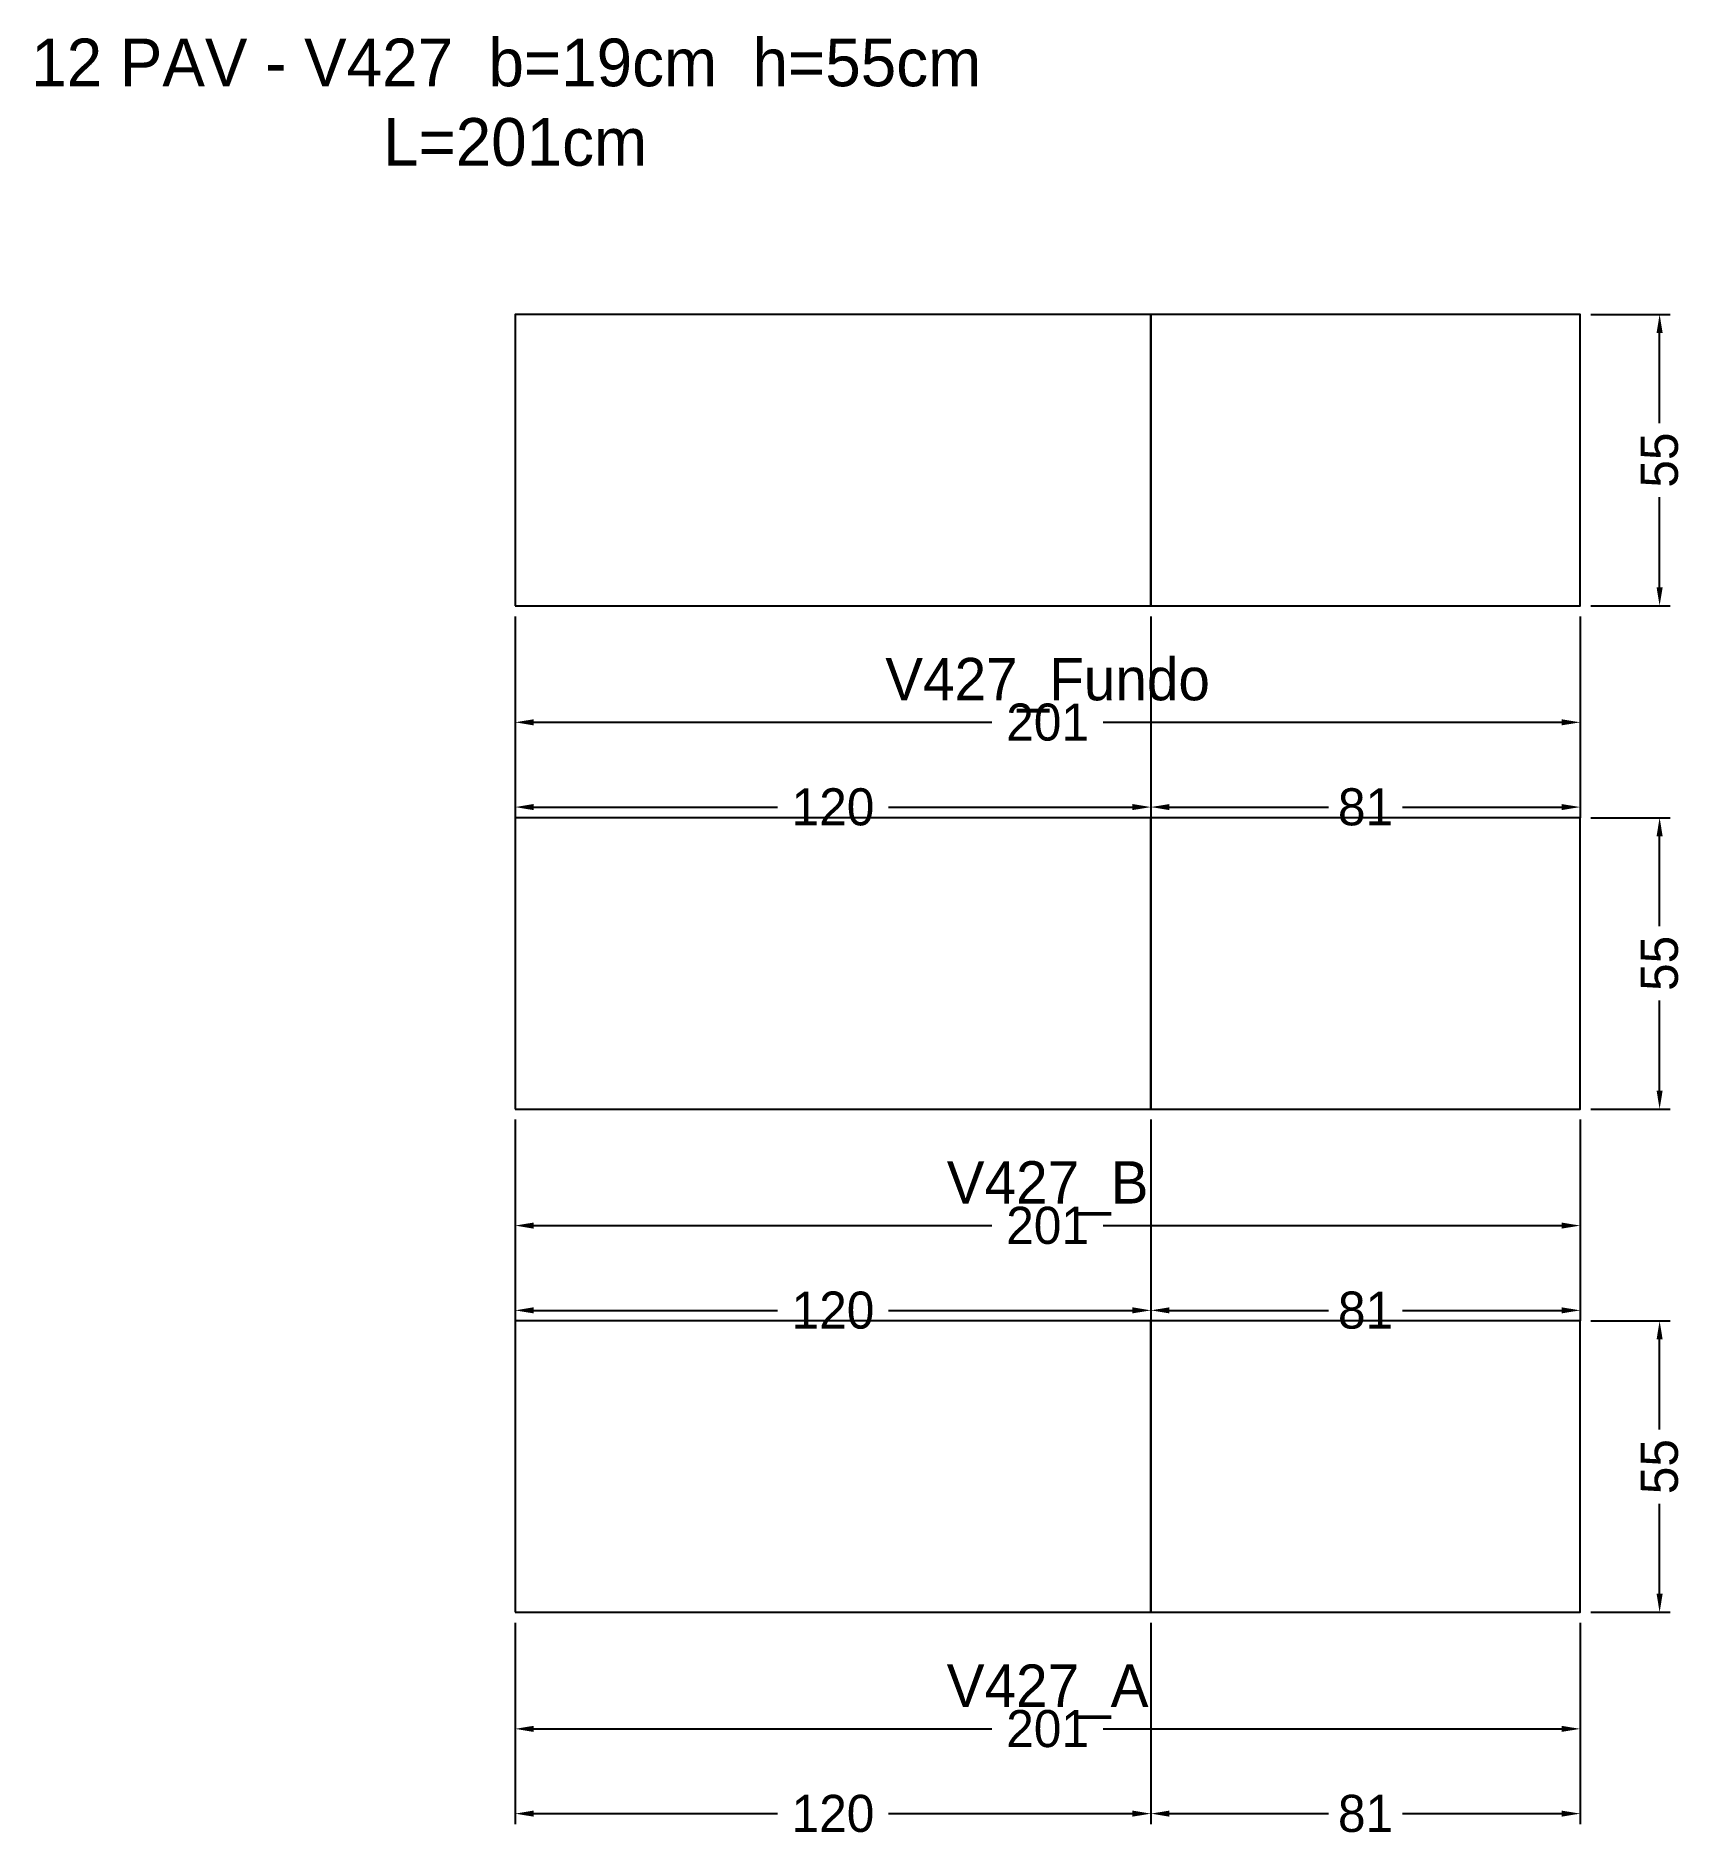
# Model space of a CAD drawing. Header units: metres. Extents: x -90 to 221, y -43 to 298.
import ezdxf

# ---------------------------------------------------------------- set-up
doc = ezdxf.new("R2010")
doc.units = ezdxf.units.M
for name, color, linetype in [('COTA', 3, 'Continuous'), ('NOMENCLATURA', 2, 'Continuous'), ('Paineis', 7, 'Continuous'), ('Texto Secao', 2, 'Continuous')]:
    doc.layers.add(name, color=color, linetype=linetype)
doc.dimstyles.new('COTA_VIG', dxfattribs={"dimtxt": 7, "dimasz": 3.5, "dimexe": 2, "dimexo": 2, "dimgap": 1.5, "dimtad": 1, "dimdec": 1, "dimcen": 2.5, "dimclrd": 3, "dimclre": 3, "dimclrt": 3, "dimazin": 3, "dimtfac": 1, "dimtmove": 0, "dimatfit": 3})

# ---------------------------------------------------------------- blocks, each defined once
blk = doc.blocks.new('_CLOSEDFILLED')
at = {"color": 0, "linetype": 'BYBLOCK'}
blk.add_solid([(-1, 0.164), (0, 0), (-1, -0.164)], dxfattribs=at)
blk = doc.blocks.new('*D1')
at = {"color": 3}
for p, q in [((0, -2), (0, -24)), ((201, -2), (201, -24)), ((3.5, -22), (90, -22)), ((111, -22), (197.5, -22))]:
    blk.add_line(p, q, dxfattribs=at)
at = {"layer": 'Defpoints'}
for p in [(0, 0), (201, 0), (0, -22)]:
    blk.add_point(p, dxfattribs=at)
at = {"layer": 'COTA', "color": 3, "xscale": 3.5, "yscale": 3.5, "rotation": 180}
blk.add_blockref('_CLOSEDFILLED', (0, -22), dxfattribs=at)
at = {"layer": 'COTA', "color": 3, "xscale": 3.5, "yscale": 3.5}
blk.add_blockref('_CLOSEDFILLED', (201, -22), dxfattribs=at)
at = {"layer": 'COTA', "color": 3, "insert": (100.5, -22), "char_height": 7, "attachment_point": 5}
blk.add_mtext('201', dxfattribs=at)
blk = doc.blocks.new('*D2')
at = {"color": 3}
for p, q in [((0, -2), (0, -40)), ((120, -2), (120, -40)), ((3.5, -38), (49.5, -38)), ((70.5, -38), (116.5, -38))]:
    blk.add_line(p, q, dxfattribs=at)
at = {"layer": 'Defpoints'}
for p in [(0, 0), (120, 0), (0, -38)]:
    blk.add_point(p, dxfattribs=at)
at = {"layer": 'COTA', "color": 3, "xscale": 3.5, "yscale": 3.5, "rotation": 180}
blk.add_blockref('_CLOSEDFILLED', (0, -38), dxfattribs=at)
at = {"layer": 'COTA', "color": 3, "xscale": 3.5, "yscale": 3.5}
blk.add_blockref('_CLOSEDFILLED', (120, -38), dxfattribs=at)
at = {"layer": 'COTA', "color": 3, "insert": (60, -38), "char_height": 7, "attachment_point": 5}
blk.add_mtext('120', dxfattribs=at)
blk = doc.blocks.new('*D3')
at = {"color": 3}
for p, q in [((120, -2), (120, -40)), ((201, -2), (201, -40)), ((123.5, -38), (153.5, -38)), ((167.5, -38), (197.5, -38))]:
    blk.add_line(p, q, dxfattribs=at)
at = {"layer": 'Defpoints'}
for p in [(120, 0), (201, 0), (120, -38)]:
    blk.add_point(p, dxfattribs=at)
at = {"layer": 'COTA', "color": 3, "xscale": 3.5, "yscale": 3.5, "rotation": 180}
blk.add_blockref('_CLOSEDFILLED', (120, -38), dxfattribs=at)
at = {"layer": 'COTA', "color": 3, "xscale": 3.5, "yscale": 3.5}
blk.add_blockref('_CLOSEDFILLED', (201, -38), dxfattribs=at)
at = {"layer": 'COTA', "color": 3, "insert": (160.5, -38), "char_height": 7, "attachment_point": 5}
blk.add_mtext('81', dxfattribs=at)
blk = doc.blocks.new('*D4')
at = {"color": 3}
for p, q in [((203, 55), (218, 55)), ((216, 34.5), (216, 51.5)), ((216, 3.5), (216, 20.5)), ((203, 0), (218, 0))]:
    blk.add_line(p, q, dxfattribs=at)
at = {"layer": 'Defpoints'}
for p in [(201, 55), (201, 0), (216, 0)]:
    blk.add_point(p, dxfattribs=at)
at = {"layer": 'COTA', "color": 3, "xscale": 3.5, "yscale": 3.5}
for p, rotation in [((216, 55), 90), ((216, 0), 270)]:
    blk.add_blockref('_CLOSEDFILLED', p, dxfattribs=dict(at, rotation=rotation))
at = {"layer": 'COTA', "color": 3, "insert": (216, 27.5), "char_height": 7, "attachment_point": 5, "rotation": 90}
blk.add_mtext('55', dxfattribs=at)
blk = doc.blocks.new('*D5')
at = {"color": 3}
for p, q in [((0, 93), (0, 71)), ((201, 93), (201, 71)), ((3.5, 73), (90, 73)), ((111, 73), (197.5, 73))]:
    blk.add_line(p, q, dxfattribs=at)
at = {"layer": 'Defpoints'}
for p in [(0, 95), (201, 95), (0, 73)]:
    blk.add_point(p, dxfattribs=at)
at = {"layer": 'COTA', "color": 3, "xscale": 3.5, "yscale": 3.5, "rotation": 180}
blk.add_blockref('_CLOSEDFILLED', (0, 73), dxfattribs=at)
at = {"layer": 'COTA', "color": 3, "xscale": 3.5, "yscale": 3.5}
blk.add_blockref('_CLOSEDFILLED', (201, 73), dxfattribs=at)
at = {"layer": 'COTA', "color": 3, "insert": (100.5, 73), "char_height": 7, "attachment_point": 5}
blk.add_mtext('201', dxfattribs=at)
blk = doc.blocks.new('*D6')
at = {"color": 3}
for p, q in [((0, 93), (0, 55)), ((120, 93), (120, 55)), ((3.5, 57), (49.5, 57)), ((70.5, 57), (116.5, 57))]:
    blk.add_line(p, q, dxfattribs=at)
at = {"layer": 'Defpoints'}
for p in [(0, 95), (120, 95), (0, 57)]:
    blk.add_point(p, dxfattribs=at)
at = {"layer": 'COTA', "color": 3, "xscale": 3.5, "yscale": 3.5, "rotation": 180}
blk.add_blockref('_CLOSEDFILLED', (0, 57), dxfattribs=at)
at = {"layer": 'COTA', "color": 3, "xscale": 3.5, "yscale": 3.5}
blk.add_blockref('_CLOSEDFILLED', (120, 57), dxfattribs=at)
at = {"layer": 'COTA', "color": 3, "insert": (60, 57), "char_height": 7, "attachment_point": 5}
blk.add_mtext('120', dxfattribs=at)
blk = doc.blocks.new('*D7')
at = {"color": 3}
for p, q in [((120, 93), (120, 55)), ((201, 93), (201, 55)), ((123.5, 57), (153.5, 57)), ((167.5, 57), (197.5, 57))]:
    blk.add_line(p, q, dxfattribs=at)
at = {"layer": 'Defpoints'}
for p in [(120, 95), (201, 95), (120, 57)]:
    blk.add_point(p, dxfattribs=at)
at = {"layer": 'COTA', "color": 3, "xscale": 3.5, "yscale": 3.5, "rotation": 180}
blk.add_blockref('_CLOSEDFILLED', (120, 57), dxfattribs=at)
at = {"layer": 'COTA', "color": 3, "xscale": 3.5, "yscale": 3.5}
blk.add_blockref('_CLOSEDFILLED', (201, 57), dxfattribs=at)
at = {"layer": 'COTA', "color": 3, "insert": (160.5, 57), "char_height": 7, "attachment_point": 5}
blk.add_mtext('81', dxfattribs=at)
blk = doc.blocks.new('*D8')
at = {"color": 3}
for p, q in [((203, 150), (218, 150)), ((216, 129.5), (216, 146.5)), ((216, 98.5), (216, 115.5)), ((203, 95), (218, 95))]:
    blk.add_line(p, q, dxfattribs=at)
at = {"layer": 'Defpoints'}
for p in [(201, 150), (201, 95), (216, 95)]:
    blk.add_point(p, dxfattribs=at)
at = {"layer": 'COTA', "color": 3, "xscale": 3.5, "yscale": 3.5}
for p, rotation in [((216, 150), 90), ((216, 95), 270)]:
    blk.add_blockref('_CLOSEDFILLED', p, dxfattribs=dict(at, rotation=rotation))
at = {"layer": 'COTA', "color": 3, "insert": (216, 122.5), "char_height": 7, "attachment_point": 5, "rotation": 90}
blk.add_mtext('55', dxfattribs=at)
blk = doc.blocks.new('*D9')
at = {"color": 3}
for p, q in [((0, 188), (0, 166)), ((201, 188), (201, 166)), ((3.5, 168), (90, 168)), ((111, 168), (197.5, 168))]:
    blk.add_line(p, q, dxfattribs=at)
at = {"layer": 'Defpoints'}
for p in [(0, 190), (201, 190), (0, 168)]:
    blk.add_point(p, dxfattribs=at)
at = {"layer": 'COTA', "color": 3, "xscale": 3.5, "yscale": 3.5, "rotation": 180}
blk.add_blockref('_CLOSEDFILLED', (0, 168), dxfattribs=at)
at = {"layer": 'COTA', "color": 3, "xscale": 3.5, "yscale": 3.5}
blk.add_blockref('_CLOSEDFILLED', (201, 168), dxfattribs=at)
at = {"layer": 'COTA', "color": 3, "insert": (100.5, 168), "char_height": 7, "attachment_point": 5}
blk.add_mtext('201', dxfattribs=at)
blk = doc.blocks.new('*D10')
at = {"color": 3}
for p, q in [((0, 188), (0, 150)), ((120, 188), (120, 150)), ((3.5, 152), (49.5, 152)), ((70.5, 152), (116.5, 152))]:
    blk.add_line(p, q, dxfattribs=at)
at = {"layer": 'Defpoints'}
for p in [(0, 190), (120, 190), (0, 152)]:
    blk.add_point(p, dxfattribs=at)
at = {"layer": 'COTA', "color": 3, "xscale": 3.5, "yscale": 3.5, "rotation": 180}
blk.add_blockref('_CLOSEDFILLED', (0, 152), dxfattribs=at)
at = {"layer": 'COTA', "color": 3, "xscale": 3.5, "yscale": 3.5}
blk.add_blockref('_CLOSEDFILLED', (120, 152), dxfattribs=at)
at = {"layer": 'COTA', "color": 3, "insert": (60, 152), "char_height": 7, "attachment_point": 5}
blk.add_mtext('120', dxfattribs=at)
blk = doc.blocks.new('*D11')
at = {"color": 3}
for p, q in [((120, 188), (120, 150)), ((201, 188), (201, 150)), ((123.5, 152), (153.5, 152)), ((167.5, 152), (197.5, 152))]:
    blk.add_line(p, q, dxfattribs=at)
at = {"layer": 'Defpoints'}
for p in [(120, 190), (201, 190), (120, 152)]:
    blk.add_point(p, dxfattribs=at)
at = {"layer": 'COTA', "color": 3, "xscale": 3.5, "yscale": 3.5, "rotation": 180}
blk.add_blockref('_CLOSEDFILLED', (120, 152), dxfattribs=at)
at = {"layer": 'COTA', "color": 3, "xscale": 3.5, "yscale": 3.5}
blk.add_blockref('_CLOSEDFILLED', (201, 152), dxfattribs=at)
at = {"layer": 'COTA', "color": 3, "insert": (160.5, 152), "char_height": 7, "attachment_point": 5}
blk.add_mtext('81', dxfattribs=at)
blk = doc.blocks.new('*D12')
at = {"color": 3}
for p, q in [((203, 245), (218, 245)), ((216, 224.5), (216, 241.5)), ((216, 193.5), (216, 210.5)), ((203, 190), (218, 190))]:
    blk.add_line(p, q, dxfattribs=at)
at = {"layer": 'Defpoints'}
for p in [(201, 245), (201, 190), (216, 190)]:
    blk.add_point(p, dxfattribs=at)
at = {"layer": 'COTA', "color": 3, "xscale": 3.5, "yscale": 3.5}
for p, rotation in [((216, 245), 90), ((216, 190), 270)]:
    blk.add_blockref('_CLOSEDFILLED', p, dxfattribs=dict(at, rotation=rotation))
at = {"layer": 'COTA', "color": 3, "insert": (216, 217.5), "char_height": 7, "attachment_point": 5, "rotation": 90}
blk.add_mtext('55', dxfattribs=at)

msp = doc.modelspace()

# ---------------------------------------------------------------- linework, layer by layer
at = {"layer": 'Paineis'}
for points in [[(0, 190), (120, 190), (120, 245), (0, 245)], [(120, 190), (201, 190), (201, 245), (120, 245)], [(0, 95), (120, 95), (120, 150), (0, 150)], [(120, 95), (201, 95), (201, 150), (120, 150)], [(0, 0), (120, 0), (120, 55), (0, 55)], [(120, 0), (201, 0), (201, 55), (120, 55)]]:
    msp.add_lwpolyline(points, close=True, dxfattribs=at)

# ---------------------------------------------------------------- texts
at = {"layer": 'NOMENCLATURA', "insert": (0, 285), "char_height": 9, "width": 221, "attachment_point": 5}
msp.add_mtext('12 PAV - V427  b=19cm  h=55cm  L=201cm', dxfattribs=at)
at = {"layer": 'Texto Secao', "char_height": 8, "width": 221, "attachment_point": 5}
for s, insert in [('V427_Fundo', (100.5, 175)), ('V427_B', (100.5, 80)), ('V427_A', (100.5, -15))]:
    msp.add_mtext(s, dxfattribs=dict(at, insert=insert))

# ---------------------------------------------------------------- dimensions: what is measured, and where the dimension line sits
at = {"layer": 'COTA'}
for base, p1, p2, picture, middle in [((216, 190), (201, 190), (201, 245), '*D12', (216, 217.5)), ((216, 95), (201, 95), (201, 150), '*D8', (216, 122.5)), ((216, 0), (201, 0), (201, 55), '*D4', (216, 27.5))]:
    dim = msp.add_linear_dim(base=base, p1=p1, p2=p2, angle=90, dimstyle='COTA_VIG', dxfattribs=at)
    dim.commit()
    dim.dimension.update_dxf_attribs({"geometry": picture, "text_midpoint": middle})
for base, p1, p2, picture, middle in [((0, 168), (0, 190), (201, 190), '*D9', (100.5, 168)), ((0, 152), (0, 190), (120, 190), '*D10', (60, 152)), ((120, 152), (120, 190), (201, 190), '*D11', (160.5, 152)), ((0, 73), (0, 95), (201, 95), '*D5', (100.5, 73)), ((0, 57), (0, 95), (120, 95), '*D6', (60, 57)), ((120, 57), (120, 95), (201, 95), '*D7', (160.5, 57)), ((0, -22), (0, 0), (201, 0), '*D1', (100.5, -22)), ((0, -38), (0, 0), (120, 0), '*D2', (60, -38)), ((120, -38), (120, 0), (201, 0), '*D3', (160.5, -38))]:
    dim = msp.add_linear_dim(base=base, p1=p1, p2=p2, dimstyle='COTA_VIG', dxfattribs=at)
    dim.commit()
    dim.dimension.update_dxf_attribs({"geometry": picture, "text_midpoint": middle})

doc.saveas('drawing.dxf')
